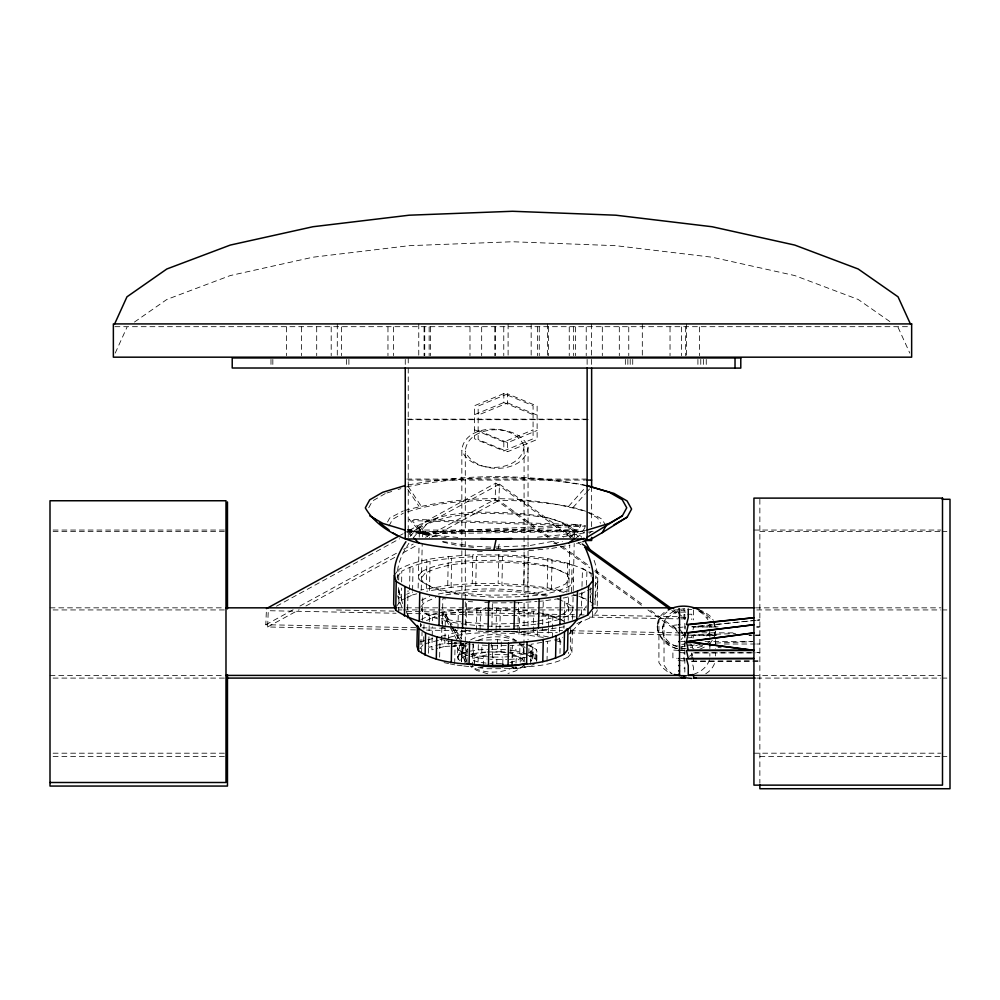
<?xml version="1.0" encoding="UTF-8"?>
<svg xmlns="http://www.w3.org/2000/svg" width="1000" height="1000" viewBox="0 0 1000 1000"><rect width="100%" height="100%" fill="white"/><g stroke="black" fill="none" stroke-linecap="round" stroke-linejoin="round"><path stroke-width="0.75" stroke-dasharray="5 3.75" d="M524.075 550.363L524.075 446.325C515.625 422.713 464.275 422.887 461.838 450.225L461.838 540.388M528.05 540.312L528.05 447.075C519.538 423.263 467.75 423.438 465.3 451L465.288 539.987M684.837 646.787L684.837 644.013L683.938 644.013M684.837 637.913L685.188 626.263M691.812 658.475L691.812 652.913L755.225 652.837M593.25 574.188C557.175 553.638 513.15 555.1 472.812 554.763L472.225 583.65L447.738 585.375L420.725 590.013M586.237 599.113L571.35 593.913L572.05 564.788C540.788 557.15 508.425 555.638 476.362 556.413L475.775 585.538L451.087 587.288L426.675 591.225M688.15 637.775L691.812 637.638L691.812 635.1L718.1 635.138M484.775 602.475L492.375 602.888L491.8 630.438M398.562 587.663L398.338 598.288L405.312 594.95M398.725 580.075L398.837 569.412C421.4 557.312 447.85 556.675 472.812 554.763M398.65 612.362L399.188 586.337M396.538 606.25L401.275 600.3L401.525 588.062M401.662 581.938L401.763 571.188C424.513 558.987 451.188 558.337 476.362 556.413M407.438 618.225L408.025 590.675M409.562 589.913L410 564.075M406.887 597.612L412.512 594.925L412.575 591.862M412.612 590.337L413.025 565.812M418.15 588.062L419.062 544.875M419.225 537.112L419.412 527.812L422.975 523.337C452.312 509.588 486.325 511.9 517.9 513.2C539.263 515.775 564.925 517.362 578.212 536.962M420.2 639.688L420.012 648.65L423.587 644.163L423.75 636.688M420.538 623.25L420.475 626.237L422.275 623.987M421.238 589.987L422.2 544.388M422.362 536.812L422.525 529.237L426.1 524.738C455.7 510.863 489.988 513.188 521.838 514.5C542.863 517.2 568.1 518.4 581.688 537.263M420.788 626.95L420.85 623.987M421.6 653.288L422.038 632.362M422.4 620.375L422.85 594.35M423.9 629.212L424 624.725M426.337 588.55L426.863 559.675M429.5 590.487L430.037 561.362M428.363 653.238L428.7 636.8M428.938 636.75L428.713 647.362L434.387 645.888M429.062 630.675L429.387 615.5C447.688 610.013 466.925 608.475 485.95 608.4M432.163 637.562L431.9 649.8L437.612 648.3M432.188 636.025L432.388 626.85M432.512 620.725L432.575 617.663L436.863 616.55M439.637 657.188L439.975 640.75M435.8 645.512L441.475 644.025L442.15 612.163L452.113 627.513M442.325 626.1L442.837 598.562L445.8 598.925M439.05 647.925L444.762 646.438L444.888 640.312M444.925 638.787L445.15 628.075M445.188 626.55L445.438 614.3C468.462 610.25 492 609.587 515.288 611.263M447.738 585.375L448.288 556.487M448.338 641.312L448.275 644.062L454.675 642.4M448.363 639.938L448.475 634.425L457.887 632.013L470.412 631.15M451.087 587.288L451.637 558.162M462.125 665.763L454.663 664.85L455.125 642.438L464.1 643.538M457.738 638.875L457.887 632.013M457.95 629.038L458.35 609.763M457.675 647.375L458.387 649.663L461.625 651.875L461.413 661.488L458.188 659.287L457.475 656.988L457.675 647.375L459.525 645.15L462.75 643.637M458.188 659.287L458.387 649.663M457.475 656.988L459.325 654.762L459.525 645.15M461.188 639.85L461.1 644.013L453.525 645.95L465.538 645.25L461.1 644.013L458.963 639.963M461.225 638.462L461.4 629.825M461.1 649.8L461.613 661.825L461.1 649.8L462.962 647.562L467.3 645.525L466.95 663.462M460.9 659.5L462.762 657.262L462.962 647.562M459.325 654.762L463.612 652.75L463.812 643.138M464.9 662.663L465.075 654.338L461.825 652.125M466.075 625.95L466.55 601.475L472.625 601.8M473.062 644.638L472.587 667.05L463.625 665.95M470.825 654.275L473.312 653.65L473.512 643.975L471.025 644.6M474.387 665.05L474.6 655.425L471.613 654.788M476.425 630.688L476.9 608.45M486.087 663.112L478.088 661.988L478.162 657.925L470.65 656.325M469.787 651.175L478.2 649.912L478.4 640.288L497.512 639.65L516.038 641.3M480.075 629.987L480.487 610.562M473.312 653.65L481.8 652.362L482 642.663M483.25 666.162L483.45 656.538L474.6 655.425M491.262 647.562L491.375 642.025M492.15 666.637L492.587 645.713L479.075 644.963M492.912 666.712L493.125 657.087L490.363 656.938M496.05 630.55L496.512 608.325L487.463 608.387M567.7 563.062L567 591.938L547.2 587.775L523.713 584.888L498.137 583.475L498.762 554.587M496.763 663.763L496.85 659.6L489.875 659.2M505.6 649.737L497.312 649.262L497.4 645.138M497.425 643.763L497.512 639.65M499.862 629.862L500.275 610.425M564.212 592.413L551.375 589.7L527.7 586.8L501.912 585.375L502.525 556.25M536.812 661.513L536.087 659.2C525.975 652.288 512.825 652.725 501.075 651.712L501.275 642.013M502.788 663.913L502.938 657.05L509.137 656.625M510.812 652.262L511.025 642.562M511.938 666.5L512.375 645.588L527.962 644.488M512.038 666.038L512.238 656.425L526.812 653.587M527.425 653.988L515.837 650.925L515.95 645.425M486.887 668.75L515.913 668.625L516 664.475M516.038 663.088L516.125 658.925C523.112 657.475 532.175 657.887 537.013 651.812L536.3 649.5L533.038 647.275L527.463 645.288M517.925 630.262L518.538 602.725L537.087 601.413M543.312 637.4L519.325 633.925L519.8 611.5L516.788 611.337M519.75 653.388L519.95 643.688L524.462 644.65M520.237 662.113L520.375 655.238M523.713 584.888L524.362 556M523.288 652.513L523.462 644.275M515.913 668.625L524.125 667.438L524.212 663.275M524.25 661.888L524.338 657.738M527.7 586.8L528.35 557.663M530.65 664.375L531.075 644.262L553.138 640.35M532.962 649.362L531.112 651.575L530.9 661.188L532.75 658.988L532.962 649.362L532.25 647.062L529.012 644.862L528.812 654.488L532.038 656.688L532.75 658.988M532.038 656.688L532.25 647.062M548.375 628.075L548.188 636.962L533.2 633.812L533.663 611.575L515.887 609.388M532.837 656.975L533.038 647.275M535.15 654.038L534.95 663.737L531.7 665.263M536.087 659.2L536.3 649.5M536.838 660.125L537.013 651.812M537.263 636.125L537.388 630.15M478.113 631.213L517.9 631.8L542.6 630.05L543.263 600.975L564.862 597.775L577.625 594.438M547.2 587.775L547.875 558.888M547.013 661.263L547.413 641.838M548.413 626.587L548.663 614.738L533.663 611.575M551.375 589.7L552.062 560.575M552.413 637.812L552.85 616.888L540.75 614.35M559.438 637.913L559.375 640.875L562.675 643.075M559.562 631.987L559.688 626.05M559.975 653.425L560.288 638.475L562.712 637.312M563.962 628.312L564.025 625.325M564.237 623.787L564.862 597.775M568.188 620.237L568.75 593.212M568.787 591.688L569.75 545.4M569.925 537.65L570.05 531.438L568.475 526.85M511.9 668C530.95 666.538 551.125 666.05 568.325 656.825L568.425 652.337M570.725 628.263L570.312 647.688L571.912 652.312L568.325 656.825M571.912 652.312L572.375 629.9L571.188 626.425M572.6 619.45L573.175 592.125M573.212 590.588L574.2 543.5M574.325 537.438L574.425 532.9L572.825 528.263M581.325 614.763L581.962 588M581.987 586.475L582.487 568.237L591.213 574.05L590.962 580.15M586.525 585.337L586.962 570M590.812 587.737L590.487 602.913L591.325 605.337M576.912 623.525L592.4 617.038L592.537 610.913M597.712 583.538L597.137 611.087L592.4 617.038M415.75 627.688L265.8 624.738L266.4 610.112M415.562 629.888L267.613 626.975L268.275 610.7L396.062 613.25M548.162 537.688L495.1 499.275L495.763 483.137L404.45 533.025M549.45 537.1L498.85 500.462L499.5 484.188L407.825 534.275M465.688 662.15C448.6 635.05 501.538 627.962 516.038 640.75M466.737 661.325L465.3 657.7L465.525 652.738L467.287 649.163M524.075 446.325C521.638 473.663 470.288 473.837 461.838 450.225M528.05 447.075C525.6 474.637 473.812 474.812 465.3 451M524.075 631.112L523.85 656.225L521.512 660.938M581.737 594.862L581.875 593.325L586.1 591.312M397.875 579.6C395.588 566.862 401.925 553.7 408.925 543.25M693.025 638.138L693.625 635.188L716.737 635.188M498.125 549.038L499.637 541.912M693.025 629.688L693.625 626.975L755.238 620.413M523.1 661.675L523.462 660.15C514.3 652.938 500.825 654.825 489.762 654.6M590.125 597.562L591.263 593.237M594.663 599.575C599.3 586.213 598.6 571.4 593.35 558.325M686.388 648.263C664.663 653.888 644.837 623.337 667 610.575M676.912 648.575C656.988 643.775 658.363 613.95 678.138 609.913M713.938 636.013L715.575 630.812M657.288 626.4L658.913 621.337M662.387 628.663L664.025 623.55M708.413 635.7L710.037 630.625L709.9 624.562M714.35 636.75L715.487 631.112L715.4 635.55M709.375 659.7C707.438 666.75 701.112 671.7 694.412 673.975M115.225 353.1L126.962 327.3M368.713 507.775L372.425 500.988L385.55 493.413M387.537 522.013L389.712 518.025L403.275 510.95M388.9 526.062L392.575 519.375L403.375 513.138M578.288 530.013L409.113 530.05L421 532.4L578.288 530.013L581.237 524.612L409.062 519.25L421 532.4L427.6 536.8M407.775 530.487L424.113 533.862L582.725 531.45L584.963 527.362M586.475 605.875L578.175 617.938M706.75 636.025L708.413 633.688M710.6 642.65L712.275 640.337M685.825 633.625L684.438 635.388L680.763 635.525M685.837 642.4L684.412 644.212L679.538 644.375M681.075 639.675L682.613 637.725M681.075 648.475L682.6 646.525M394.137 575.325L398.837 569.412M397.025 577.15L401.763 571.188M420.887 606.838L424.475 602.337L435.838 597.513M570.05 531.438L566.5 535.9L563.688 537.25M570.837 537.4L574.425 532.9M595.025 585.562L597.875 581.987L595.763 575.875L595.025 604.975L596.287 608.638M568.8 634.4L572.375 629.9M410.1 536.45L416 529.525L422.975 523.337M413.125 537.95L419.075 530.962L426.1 524.738M581.775 621.175L569.8 633.513M568.65 506.3L587.125 485.55M573 507.55L585.425 493.6M586.462 492.438L589.562 488.95M524.4 664.538L521.175 667.712L515.188 671.125L507.95 673.487M689.488 656.35L691.812 654.375M667 611.975L662.225 615.887L658.913 620.625L658.913 662.638L662.225 667.375L667 671.275L671.725 673.538M684.837 660.312L683.938 661.05L684.025 652.837L678.138 652.487M705.788 644.575L709.4 641.675M705.738 673.8C710.575 670.825 714.45 666.012 715.4 660.35M134.438 322.075L166.838 299.462L230.275 275.562L312.938 257.213L409.2 245.688L512.513 241.75L615.812 245.688L712.075 257.213L794.75 275.562L858.175 299.462L890.575 322.075M576.038 537.812L584.663 531.812M589.15 533.263L591.638 531.538M513.688 667.163C500.662 673.913 483.75 673.8 471 666.462M400.35 535.275L403.075 533.775M276.488 606.213L399.613 538.775M265.8 624.738L293.1 609.8M299.925 606.062L396.825 553.038M403.65 549.3L413.212 544.075M425.5 537.362L495.1 499.275M267.613 626.975L299.088 609.75M305.925 606.013L394.862 557.35M403.062 552.863L418.113 544.625M431.8 537.137L498.85 500.462M406.7 594.288L409.487 592.95M401.275 600.3L405.487 598.288M421.35 600.3L429.787 596.263M420.95 619.538L429.387 615.5M426.5 620.575L432.575 617.663M587.513 590.638L591.725 588.612M678.138 611.275L672.175 614.113L667.362 618.05L664.025 622.825L664.025 665.188L667.362 669.975L672.175 673.913M462.762 657.262L467.088 655.238M528.962 652.575L531.112 651.575M702.212 646.25L693.138 648.888M700.325 644.05L690.438 647.65M699.837 649.2L705.788 646.45M503.825 393.587L474.588 405.675L474.588 438.812L503.825 450.913L533.075 438.812L533.075 405.675L503.825 393.587L503.825 402.537L533.075 414.637M507.638 393.875L478.15 406.075L478.15 439.5L507.638 451.688L537.125 439.5L537.125 406.075L507.638 393.875L507.638 402.912L478.15 415.112M474.588 414.637L503.825 402.537M474.588 429.862L503.825 441.95L533.075 429.862M478.15 430.462L507.638 442.663L537.125 430.462M471.775 654.938L486.1 652.138M478.162 640.337C490.387 635.45 504.525 635.575 516.562 640.975M687.887 645.825L691.812 644.587L691.812 646.55M386.95 492.975L392.525 491.25M398.1 489.513L400.887 488.638M404.7 510.513C463.1 494.562 527.137 494.538 585.35 511.35M407.675 511.788C445.5 499.613 486.025 499.575 525.35 501.05C551.35 503.925 579.475 504.825 602.163 519.312L605.15 524.663M581.375 542.062L573 544.513M691.812 635.737L693.625 635.188M420.475 641.787L426.375 640.238M427.85 639.85L433.738 638.3M441.112 636.362L448.475 634.425M425.075 643.775L439.938 639.875M448.85 637.525C471.625 630.812 495.913 632.875 519.325 633.925M552.388 541.425L529.087 545.675L493.95 547.1M553.75 543.713L562.325 541.475M412.512 594.925L416.763 593.825M438.3 594.038C474.15 586.675 511.825 587.45 547.562 595.175M438.288 616.175L445.438 614.3L452.137 624.625M579.038 594.062L581.875 593.325M554.562 639.975L560.288 638.475M524.125 667.438L529.325 666.1M463.612 652.75L467.312 651.812M681.038 610.6L684.837 609.738L684.837 673.7L683.938 673.512M680.812 609.312L684.837 608.4M690.438 645.863L694.412 644.963M683.938 611.1L684.837 610.9M684.837 614.325L683.938 614.5L683.938 619.913L684.837 619.775M509.875 662.525L517.125 660.575L519.163 659.15L519.513 657.625C511.6 651.05 499.688 652.438 489.95 651.988M408.237 484.963C466.562 473.75 527.3 473.9 585.6 485.275M406.463 486.9C465.25 475.1 526.55 474.538 585.5 485.5M585.612 530.363L561.525 534.788L534.513 537.463M593.1 531.275L565.825 536.263L553.725 537.463M551.763 548.4L569.963 545.062M475.6 640.725L478.4 640.288M445.85 594.9C479.312 589.4 513.95 589.412 547.212 596.213M536.312 621.325L516.65 623.4M537.788 621.112L556.438 616.9L564.875 612.863L568.425 608.4L566.85 603.812L562.45 600.875M535.938 624.2C504.712 627.85 472.663 627.163 441.925 620.163M537.425 623.975L547.825 622.438L560.688 619.075L569.2 615L572.788 610.5L571.188 605.875L564.538 601.438M542.6 630.05L564.175 626.85M677.288 631.6L672.9 625.388L677.212 624.9M678.138 627.638L684.837 626.875M756.775 620.25L759.862 619.913L756.762 620.225M486.812 654.912L475.325 657.438L473.275 658.875L472.912 660.4L474.275 661.925M755.225 620.388L691.812 626.8L718.1 626.875M528.675 550.688L536.375 549.925M537.913 549.775L548.675 548.713M691.812 661.213L759.862 661.05L691.812 661.213L693.625 668.1L693.625 673.512M451.337 643.8L460.538 642.987M451.625 646.462L465.538 645.25M538.625 601.3L543.263 600.975M515.112 623.513L489.3 624.075L462.537 622.1M478.2 649.912L487.5 649.275M481.8 652.362L485.812 652.087M487.15 652L501.075 651.712M509.425 659.375L516.125 658.925M689.025 635.112L683.438 635.15L681.675 632.65M460.588 642.95L441.475 644.025M444.762 646.438L450.613 646.112M407.337 529.375L421 532.4L581.237 524.612M407.975 530.288L424.113 533.862L585.7 526.013L412.075 520.612L424.113 533.862L429.663 537.562M688 644.087L691.062 643.962M715.6 643.05L752.412 641.688M501.512 663.425L489.825 663.45M689.525 635.2L735.537 633.55M502.212 551.737L517.8 551.237M687.625 609.675L691.812 609.6M680.863 646.587L685.013 646.513M680.925 612.163L686.462 612.075M687.625 614.275L691.812 614.212L691.812 619.675M680.925 617.575L686.462 617.5M496.15 548.7L500.725 548.663M472.225 583.65L498.137 583.475M475.775 585.538L501.912 585.375M492.375 602.888L512.375 602.762M513.925 602.75L518.538 602.725M492.587 645.713L512.375 645.588M680.925 632.825L686.462 632.8M493.125 657.087L502.938 657.05M496.85 659.6L506.75 659.562M491.7 649.275L497.312 649.262M114.925 326.688L910.088 326.688M406.812 419.162L587.125 419.162M408.237 419.675L590.087 419.675M406.812 479.075L587.125 479.075M408.237 480.087L585.425 480.087M53.113 530.05L225.987 530.05M753.938 530.05L940.938 530.05M53.113 531.5L224.35 531.5M412.137 531.5L582.725 531.45M759.862 531.5L940.65 531.5M942.212 531.5L946.888 531.5M50 607.837L224.425 607.837M397.688 607.837L558.462 607.837M560.025 607.837L586.562 607.837M755.5 607.837L940.938 607.837M53.113 609.938L224.35 609.938M398.837 609.938L401.95 609.938M403.512 609.938L486.075 609.938M487.638 609.938L585.788 609.938M674.587 609.938L683.938 609.938M756.775 609.938L940.65 609.938M942.212 609.938L946.888 609.938M693.625 626.975L718.275 626.975M680.925 641.625L685.075 641.625M705 641.637L752.412 641.625M724.287 644.013L755.238 644.013M756.762 644.013L759.862 644.013M693.625 652.825L755.238 652.825M50 675.413L224.425 675.413M753.938 675.413L940.938 675.413M53.113 678.088L224.35 678.088M756.775 678.088L940.65 678.088M942.212 678.088L946.888 678.088M53.113 753.2L224.425 753.2M753.938 753.2L940.938 753.2M53.113 756.525L224.35 756.525M759.862 756.525L940.65 756.525M942.212 756.525L946.888 756.525M677.275 616.688L590.363 615.05M681.075 618.862L685.487 618.875L678.388 613.55M701.8 632.812L735.537 632.863M679.538 650.425L685.075 650.45M680.925 658.637L685.075 658.675M336.538 609.987L394.15 611.138M406.613 611.388L489.15 613.038M490.7 613.062L577.913 614.8M579.462 614.825L584.138 614.925M406.975 613.462L539.438 616.1M541 616.138L561.263 616.538M562.812 616.562L575.288 616.812M589.312 617.1L678.138 618.862M422 627.8L445.425 628.263M532.9 629.987L562.575 630.562M570.388 630.725L678.162 632.837M426.475 630.1L470.075 630.95M485.65 631.263L557.288 632.675M569.75 632.913L680.325 635.087M477.25 551.25L483.488 551.45M490.925 547.112L471.562 546.05L441.788 541.337M485.613 548.212L493.125 548.625M496.512 608.325L512.9 609.225M507.962 631.213L533.2 633.812M470.525 630.8L461.538 630M480.1 667.463L483.1 667.625M483.45 656.538L488.975 656.85M678.737 650.387L672.9 650.025L672.9 657.862L677.212 658.35M683.938 652.825L684.837 652.887M457.85 537.475L430.812 534.825L406.763 530.438M446.125 537.5L434.012 536.3L406.688 531.325M678.138 660.375L684.837 661.15M473.612 547.45L457.175 545.425L439.237 541.263M519.8 611.5L537.725 613.713M461.05 621.912L441.662 618.612M442.3 627.638L445.262 628M451.175 628.725L455.625 629.275M465.588 643.713L470.075 644.262M509.925 650.188L515.837 650.925M478.162 657.925L487.1 659.05M477.962 667.625L483.913 668.375M699.55 645.013L702.638 645.413M718.1 647.412L721.2 647.812M756.762 652.425L759.862 652.825L756.775 652.425M683.938 668.1L684.837 668.25M487.762 673.8L476.8 670.5L471.138 666.888M680.725 649.825L684.8 650.562M678.162 646.087C667.362 644.9 656.025 636.025 657.288 624.237M679.375 647.763L684.8 648.763M440.012 639.25L444.55 640.2M446.062 640.525L450.588 641.475M444.075 662.625L448.612 663.575M450.125 663.888L454.663 664.85M470.45 666.025L473.45 666.663M478.088 661.988L471.725 659.862M579.075 596.163L586.75 600.425M557.487 598.975L561.712 600.45M548.663 614.738L557.05 617.663M552.85 616.888L557.075 618.375M558.488 618.862L564.125 620.837M555.2 640.3L562.238 642.763M425.988 613.75L437.163 617.663M437.6 618.862L429.137 615.9L421.575 610.825M461.625 651.875L467.15 653.838M465.075 654.338L467.863 655.337M507.638 402.912L537.125 415.112M698.6 609.525L704.725 612.075L709.788 615.763L713.425 620.325M676.912 646.737C668.487 643.925 661.338 635.737 662.387 626.475M698.6 610.875L704.725 613.475L711.612 619.55M586.788 511.788L597.562 517.962L600.525 523.275M590 601.625L593.775 604.138M559.837 618.65L564.237 621.575M499.5 484.188L573.375 537.6M673.325 609.9L677.125 612.638M495.763 483.137L570.65 537.288M578.237 542.775L580.775 544.612M671.838 610.475L676.888 614.138M562.1 546.263L589.938 566.425M595 570.087L644.35 605.825M650.675 610.4L679.775 631.475M681.038 632.388L686.575 637.362M553.212 541.35L589.85 567.875M594.9 571.538L642.913 606.3M647.962 609.963L677.013 631M700.525 610.875L704.287 613.612L707.9 618.138M699.275 611.35L704.287 615.062L707.9 619.675M408.237 531.6L413.55 536.587M407.362 532.137L412.638 537.075M522.225 644.575L525.163 647.85M519.263 643.263L522.175 646.513L524.075 651.3M679.087 628.713L684.837 635.138M672.9 625.388L677.65 630.7M408.237 486.575L422.05 507.5M407.825 489.4L418.95 506.262M455.487 629.775L461.35 638.8M452.938 628.787L461.25 641.575M406.312 611.775L409.363 617.025M445.438 614.3L451.138 625.1M451.85 626.462L458.263 638.612M442.15 612.163L457.675 641.625M898.05 327.3L909.8 353.1M402.625 603.587L397.875 587.525M401.838 607.062L397.6 595.837M713.925 621.613L715.487 628.138M713.425 621.875L715.4 627.663M422.525 529.237L424.113 533.862M419.412 527.812L421 532.4M421.287 608L422.488 611.462M691.812 652.913L692.412 655.625M692.725 656.988L693.625 661.05M692.113 645.475L692.725 648.425M759.862 499.288L759.862 783.188M715.4 639.625L715.4 648.388M715.4 652.475L715.4 655.975M709.862 624.85L709.862 627.1M709.862 633.237L709.862 637.288M709.862 645.975L709.862 648.662M709.862 653.487L709.862 656.162M706.25 359.412L706.25 368.1M703.363 359.412L703.363 368.1M700.775 359.4L700.775 368.013M699.613 326.938L699.613 355.662M697.913 359.4L697.913 368.013M693.625 609.938L693.625 619.913M686.562 323.913L686.562 355.662M685.662 326.938L685.662 355.662M681.425 326.938L681.425 355.662M670.037 326.938L670.037 355.662M642.312 323.913L642.312 355.662M632.725 359.412L632.725 368.1M630.188 359.412L630.188 368.1M628.763 326.938L628.763 355.662M627.863 359.4L627.863 368.013M625.35 359.4L625.35 368.013M619.312 326.938L619.312 355.662M602.312 326.938L602.312 355.662M591.638 359.412L591.638 366.65M591.638 486.625L591.638 529.625M591.55 323.913L591.55 355.662M587.125 359.4L587.125 366.575M586.225 326.938L586.225 355.662M575.538 326.938L575.538 355.662M573.65 326.938L573.65 355.662M569.25 326.938L569.25 355.662M548.45 326.938L548.45 355.662M547.55 323.913L547.55 355.662M539.263 326.938L539.263 355.662M537.575 326.938L537.575 355.662M531.163 323.913L531.163 355.662M528.05 541.875L528.05 549.637M528.05 551.2L528.05 628.9M528.05 630.45L528.05 639.775M524.075 551.925L524.075 596.95M524.075 603.162L524.075 629.562M508.1 323.913L508.1 355.662M507.638 442.663L507.638 451.688M503.775 326.938L503.775 355.662M503.825 441.95L503.825 450.913M495.6 326.938L495.6 355.662M494.787 326.938L494.787 355.662M481.675 326.938L481.675 355.662M469.988 326.938L469.988 355.662M465.288 541.538L465.3 600.388M465.3 601.938L465.3 657.7M461.838 541.938L461.838 597.8M461.838 630.375L461.838 638.138M461.838 644.338L461.838 655.2M430.438 326.938L430.438 355.662M429.15 326.938L429.15 355.662M424.75 326.938L424.75 355.662M424.075 326.938L424.075 355.662M418.762 323.913L418.762 355.662M408.237 357.962L408.237 366.65M408.237 368.1L408.237 537.537M405.262 359.4L405.262 366.575M393.5 326.938L393.5 355.662M387.962 326.938L387.962 355.662M348.9 359.412L348.9 368.1M346.4 359.4L346.4 368.013M341.613 326.938L341.613 355.662M337.287 323.913L337.287 355.662M331.2 326.938L331.2 355.662M316.7 326.938L316.7 355.662M301.388 326.938L301.388 355.662M286.5 326.938L286.5 355.662M272.838 359.412L272.838 368.1M270.988 359.4L270.988 368.013M421.962 571.438L418.4 575.9L419.988 580.5C440.275 594.075 466.45 593.288 489.913 595.212C515.225 594.75 542.288 595.612 565.487 584L569.038 579.538L567.463 574.95C547.163 561.362 521 562.163 497.525 560.225C472.212 560.688 445.15 559.825 421.962 571.438M425.087 573.237L421.5 577.737L423.1 582.362C443.562 596.062 469.95 595.262 493.612 597.212C519.138 596.737 546.425 597.612 569.812 585.9L573.4 581.4L571.8 576.775C551.337 563.075 524.95 563.875 501.287 561.925C475.763 562.4 448.475 561.525 425.087 573.237M759.862 626.975L756.775 626.975L759.862 626.975M759.862 635.188L749.075 635.188L759.862 635.188"/><path stroke-width="1.5" d="M405.925 541.7C398.6 553 390.913 567.913 396.225 581.388C423.062 599.35 457.663 598.3 488.688 600.85L488.088 629.675C521.512 629.062 557.25 630.212 587.888 614.875L592.575 608.975L593.15 581.65C593.975 570.075 589.987 558.913 585.6 548.387M488.088 629.675C457.1 627.137 422.537 628.175 395.737 610.25L396.225 581.388M404.462 616.05L404.963 587.212M417.362 625.487L416.925 646.237L418.5 650.825C438.8 664.4 464.963 663.612 488.438 665.537C513.75 665.075 540.812 665.938 564.012 654.325L567.562 649.862L568 629.113M418.5 650.825L418.975 628.6L418.188 626.3M419.225 621.225L419.75 592.375M425.112 655.225L425.575 633L418.975 628.6L407.325 616.075M436.287 659.137L436.763 636.9L425.575 633M439.025 625.388L439.562 596.55M451.287 662.288L451.75 640.062L436.763 636.9M462.512 628.275L463.088 599.438M469.075 664.475L469.538 642.25L451.75 640.062M488.438 665.537L488.9 643.312L469.538 642.25M466.95 663.462L483.25 666.162L492.912 666.712L502.738 666.663L502.788 663.913M508.062 665.413L508.525 643.188C532.525 641.175 562.55 641.712 577.337 618.987M514 629.513L514.637 600.688C539.6 598.775 566.05 598.125 588.612 586.025L593.3 580.125L592.475 577.7M526.6 664.1L527.075 641.875M538.488 627.788L539.15 598.95M542.8 661.7L543.275 639.475M555.562 658.363L556.025 636.138M559.888 624.612L560.575 595.775M564.012 654.325L564.475 632.1L567.137 628.75M576.737 620.212L577.45 591.362M587.888 614.875L588.612 586.025M405.262 485.513L382.75 492.287L369.738 499.8L365.312 507.863C375.9 526.4 397.425 537.575 417.688 542.775C442.675 548.237 468.263 549.987 493.8 550.262L496.188 538.975L511.562 538.488M114.637 323.913L126.962 296.825L166.838 268.988L230.275 245.075L312.938 226.737L409.2 215.2L512.513 211.275L615.812 215.2L712.075 226.737L794.75 245.075L858.175 268.988L898.05 296.825L910.387 323.913M582.812 541.613L591.425 538.925L602.225 532.688L605.887 526M586.912 537.425L622.337 515.85L626.75 507.788L622.25 499.725L609.163 492.225L587.125 485.55M602.225 532.688L627.15 517.175L631.6 509.05L627.062 500.925L613.862 493.35L587.038 485.788M568.65 542.95L574.8 538.663M622.337 515.85L609.312 523.362L587.125 530.087M614.012 524.763L627.15 517.175M266.45 608.6L398.988 536.025M668.175 610.025C677.675 604.75 689.7 604.987 699.275 609.963M584.062 538.312C555.138 548.288 524.125 549.55 493.8 550.262M525.325 663.538L512.038 666.038L502.738 666.663M678.65 608.987L679.538 608.787L679.538 675.625L686.462 675.75M678.65 612.362L679.538 612.188M688.263 608.987L688.263 617.737L686.462 624.562L753.938 617.737L688.263 624.738L686.462 632.8L753.938 624.738L688.263 632.888L686.462 641.625L753.938 650.375L688.263 650.375L686.462 641.625L753.938 632.888L688.263 641.625L753.938 650.375L686.462 650.462L688.263 658.525L753.938 658.525L686.462 658.688L688.263 665.525L688.263 675.413L693.2 674.488M693.625 674.65L693.625 678.088L696.112 677.613M678.65 617.737L679.538 617.587M678.65 624.738L679.538 624.625M678.65 632.888L679.538 632.825M488.688 600.85L514.637 600.688M488.9 643.312L508.525 643.188M586.975 480.087L591.638 480.087M942.212 499.288L950 499.288L950 788.725L759.862 788.725L759.862 784.575M585.425 540.5L591.638 540.5L591.638 537.388M225.987 607.837L396.125 607.837M592.8 607.837L673.962 607.837M692.85 607.837L753.938 607.837M678.65 641.625L679.538 641.625M225.987 675.413L678.65 675.413M688.263 675.413L753.938 675.413M227.463 678.088L683.938 678.088M693.625 678.088L755.238 678.088M50 782.5L225.987 782.5L225.987 500.75L50 500.75L50 786.062L227.463 786.062L227.463 674.638M681.038 677.412L691.812 678.425M480.812 538.5L496.188 538.975M678.65 650.375L679.538 650.425M678.65 658.525L679.538 658.625M678.65 665.525L679.538 665.662M405.262 530.163L382.912 523.438L369.812 515.925M678.65 670.888L679.538 671.062M678.65 674.262L679.538 674.463M683.938 676.925L684.837 677.125L684.837 678.288M674.338 674.425L679.538 675.625M392.638 532.75L398.675 536.213M582.238 544.012L670.8 608.062M584.562 547.35L669.3 608.65M372.5 517.25L376.05 519.987M379.613 522.725L389.087 530.013M413.688 538.062L418.95 543.013M585.538 542.112L590.1 549.987M395.737 610.25L393.65 604.188L394.137 575.325M735.025 357.962L735.025 368.013M709.862 643.075L709.862 645.975M591.638 368.1L591.638 487.688M587.125 368.013L587.125 538.975L405.262 538.975L405.262 368.013M227.463 501.95L227.463 608.862M911.65 323.913L113.362 323.913L113.362 357.175L911.65 357.175L911.65 323.913M740.788 357.962L232.213 357.962L232.213 368.013L740.788 368.1L740.788 357.962M942.5 498.113L753.938 498.113L753.938 785.138L942.5 785.138L942.5 498.113"/></g></svg>
